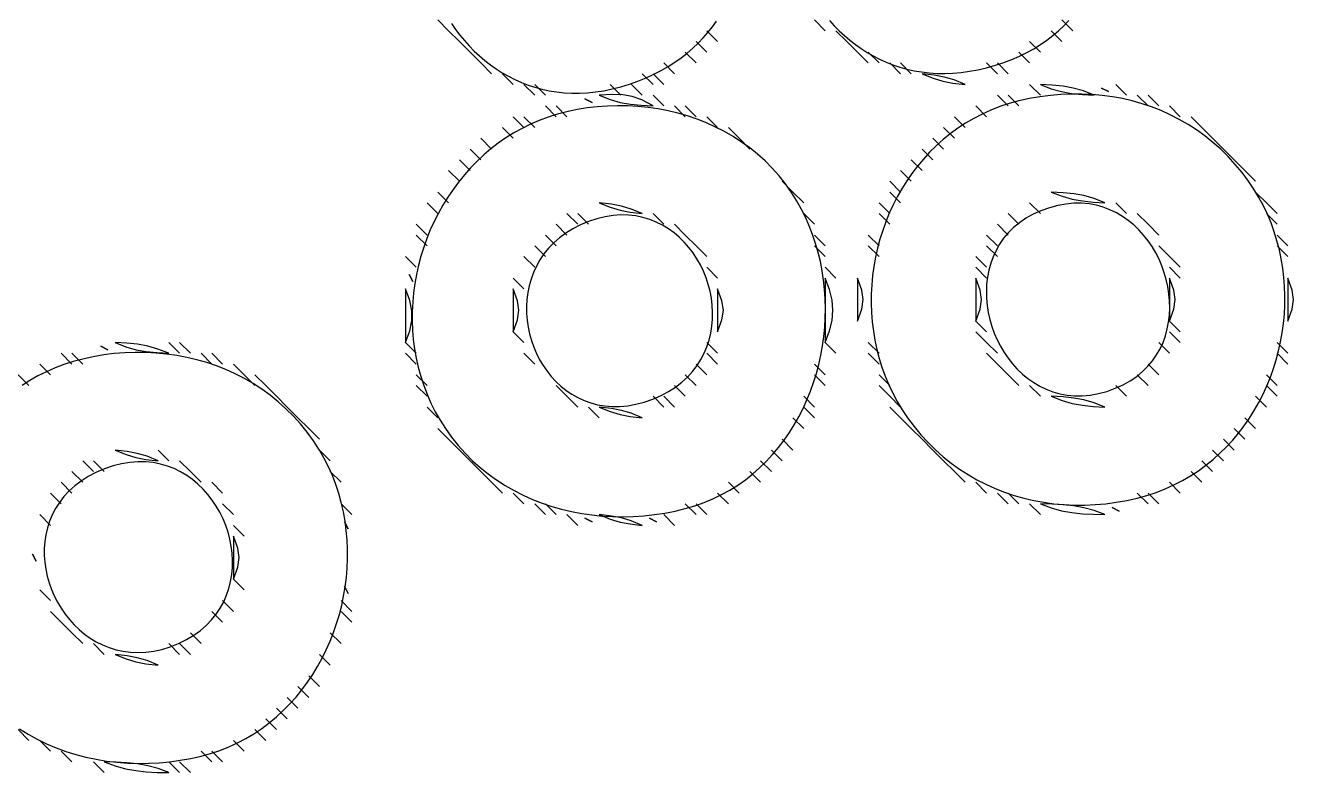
# Model space of a CAD drawing. Extents: x 0 to 750, y 0 to 750.
# Drawn here: x 305.7 to 423.5, y 463 to 532.5 of the extents above; entities that cross this region are included whole.
import ezdxf

# ---------------------------------------------------------------- set-up
doc = ezdxf.new("R2010")
doc.units = 0
for name, color, linetype in [('C19', 19, 'CONTINUOUS'), ('C250', 250, 'CONTINUOUS'), ('C251', 251, 'CONTINUOUS'), ('C252', 252, 'CONTINUOUS'), ('C253', 253, 'CONTINUOUS'), ('C254', 254, 'CONTINUOUS'), ('C27', 27, 'CONTINUOUS'), ('C29', 29, 'CONTINUOUS'), ('C37', 37, 'CONTINUOUS'), ('C47', 47, 'CONTINUOUS'), ('C59', 59, 'CONTINUOUS'), ('C7', 7, 'CONTINUOUS')]:
    doc.layers.add(name, color=color, linetype=linetype)

msp = doc.modelspace()

# ---------------------------------------------------------------- linework, layer by layer
at = {"layer": 'C19'}
msp.add_lwpolyline([(394, 509), (394, 505), (394.3994, 506.1198), (394.5326, 507), (394.3994, 507.8801), (394, 509)], dxfattribs=at)
at = {"layer": 'C250'}
for points in [[(402, 533), (403, 532), (402, 533)], [(369, 532), (370, 531), (369, 532)], [(401, 532), (402, 531), (401, 532)], [(367, 530), (368, 529), (367, 530)], [(398, 530), (399, 529), (398, 530)], [(352, 527), (353, 526), (352, 527)], [(364, 528), (365, 527), (364, 528)], [(399, 527), (400, 526), (399, 527)], [(410, 526), (411, 525), (410, 526)], [(367, 525), (368, 524), (367, 525)], [(392, 524), (393, 523), (392, 524)], [(414, 524), (415, 523), (414, 524)], [(371, 523), (372, 522), (371, 523)], [(347, 521), (348, 520), (347, 521)], [(346, 520), (347, 519), (346, 520)], [(345, 519), (346, 518), (345, 519)], [(377, 517), (378, 516), (377, 517)], [(343, 516), (344, 515), (343, 516)], [(385, 516), (386, 515), (385, 516)], [(342, 514), (343, 513), (342, 514)], [(355, 514), (356, 513), (355, 514)], [(364, 515), (365, 514), (364, 515)], [(379, 513), (380, 512), (379, 513)], [(422, 513), (423, 512), (422, 513)], [(341, 511), (342, 510), (341, 511)], [(394, 510), (395, 509), (394, 510)], [(319, 503), (320, 502), (319, 503)], [(369, 503), (370, 502), (369, 503)], [(411, 503), (412, 502), (411, 503)], [(323, 502), (324, 501), (323, 502)], [(325, 501), (326, 500), (325, 501)], [(422, 502), (423, 501), (422, 502)], [(367, 500), (368, 499), (367, 500)], [(366, 499), (367, 498), (366, 499)], [(385, 499), (386, 498), (385, 499)], [(344, 495), (345, 494), (344, 495)], [(375, 493), (376, 492), (375, 493)], [(313.015442, 491.256927), (312.2296, 490.9181), (311.5084, 490.5383), (310.8506, 490.1205), (310.2547, 489.6676), (309.7194, 489.1825), (309.2436, 488.6681), (308.8259, 488.1274), (308.4649, 487.5633), (308.1595, 486.9787), (307.9082, 486.3766), (307.7098, 485.76), (307.563, 485.1316), (307.4665, 484.4945), (307.4189, 483.8516), (307.4191, 483.2058), (307.4657, 482.5601), (307.5573, 481.9174), (307.6927, 481.2805), (307.8707, 480.6526), (308.0898, 480.0364), (308.3488, 479.4349), (308.6464, 478.8511), (308.9814, 478.2879), (309.3523, 477.7481), (309.7579, 477.2348), (310.1969, 476.7509), (310.6679, 476.2993), (311.1698, 475.8829), (311.7012, 475.5047), (312.2608, 475.1676), (312.8473, 474.8745), (313.4594, 474.6283), (314.0958, 474.4321), (314.7552, 474.2887), (315.4363, 474.201), (316.1377, 474.172), (316.8583, 474.2046), (317.5967, 474.3018), (318.3516, 474.4665), (319.1217, 474.7015), (319.9058, 475.01), (320.6439, 475.3694), (321.3186, 475.7713), (321.9313, 476.2124), (322.483, 476.6896), (322.975, 477.1995), (323.4086, 477.7392), (323.785, 478.3052), (324.1054, 478.8946), (324.3711, 479.5039), (324.5833, 480.1302), (324.7433, 480.7701), (324.8522, 481.4204), (324.9113, 482.0781), (324.9218, 482.7398), (324.885, 483.4023), (324.8022, 484.0626), (324.6744, 484.7173), (324.5031, 485.3634), (324.2894, 485.9975), (324.0345, 486.6165), (323.7397, 487.2172), (323.4062, 487.7964), (323.0353, 488.351), (322.6281, 488.8776), (322.186, 489.3731), (321.7102, 489.8344), (321.2018, 490.2582), (320.6622, 490.6413), (320.0925, 490.9805), (319.494, 491.2727), (318.868, 491.5146), (318.2156, 491.7031), (317.5381, 491.8349), (316.8368, 491.9068), (316.1128, 491.9157), (315.3675, 491.8583), (314.6019, 491.7315), (313.8175, 491.5321), (313.0154, 491.2569)], [(312, 492), (313, 491), (312, 492)], [(374, 492), (375, 491), (374, 492)], [(373, 491), (374, 490), (373, 491)], [(414, 491), (415, 490), (414, 491)], [(309, 490), (310, 489), (309, 490)], [(349, 490), (350, 489), (349, 490)], [(368, 488), (369, 487), (368, 488)], [(370, 489), (371, 488), (370, 489)], [(399, 488), (400, 487), (399, 488)], [(356, 487), (357, 486), (356, 487)], [(365, 487), (366, 486), (365, 487)], [(406.666656, 487.666656), (407.3333, 487.3333), (406.6666, 487.6666)], [(325, 485), (325, 481), (325.3994, 482.1198), (325.5326, 483), (325.3994, 483.8801), (325, 485)], [(312, 475), (313, 474), (312, 475)], [(332, 472), (333, 471), (332, 472)], [(323, 465), (324, 464), (323, 465)], [(312, 464), (313, 463), (312, 464)], [(320, 464), (321, 463), (320, 464)]]:
    msp.add_lwpolyline(points, dxfattribs=at)
at = {"layer": 'C251'}
for points in [[(368, 531), (369, 530), (368, 531)], [(348, 529), (349, 528), (348, 529)], [(386, 529), (387, 528), (386, 529)], [(359, 526), (360.0107, 525.6052), (360.9585, 525.3367), (361.9009, 525.1654), (362.8956, 525.0628), (364, 525), (362.961, 525.5601), (362.0643, 525.8965), (361.1872, 526.0528), (360.2067, 526.0727), (359, 526)], [(396, 526), (397, 525), (396, 526)], [(405.666656, 526.666687), (406.3333, 526.3333), (405.6666, 526.6667)], [(354, 525), (355, 524), (354, 525)], [(357.666656, 525.666687), (358.3333, 525.3333), (357.6666, 525.6667)], [(412, 525), (413, 524), (412, 525)], [(369, 524), (370, 523), (369, 524)], [(387, 519), (388, 518), (387, 519)], [(419, 519), (420, 518), (419, 519)], [(400.043976, 515.256958), (399.3209, 514.9307), (398.6578, 514.56), (398.0536, 514.1478), (397.5072, 513.6972), (397.0173, 513.2116), (396.583, 512.694), (396.2031, 512.1477), (395.8765, 511.5758), (395.6021, 510.9814), (395.3788, 510.3678), (395.2056, 509.7381), (395.0811, 509.0955), (395.0045, 508.4431), (394.9746, 507.7842), (394.9902, 507.1219), (395.0503, 506.4594), (395.1537, 505.7998), (395.2994, 505.1464), (395.4863, 504.5023), (395.7131, 503.8706), (395.979, 503.2546), (396.2826, 502.6574), (396.623, 502.0822), (396.9989, 501.5322), (397.4094, 501.0105), (397.8533, 500.5203), (398.3295, 500.0648), (398.8369, 499.6471), (399.3744, 499.2705), (399.9408, 498.9381), (400.5351, 498.653), (401.1562, 498.4185), (401.803, 498.2378), (402.4743, 498.1139), (403.1691, 498.05), (403.8862, 498.0495), (404.6245, 498.1153), (405.383, 498.2507), (406.1605, 498.4589), (406.956, 498.743), (407.6789, 499.0691), (408.342, 499.4398), (408.9462, 499.8521), (409.4926, 500.3026), (409.9825, 500.7882), (410.4168, 501.3058), (410.7967, 501.8521), (411.1233, 502.4241), (411.3976, 503.0185), (411.6209, 503.6321), (411.7942, 504.2618), (411.9186, 504.9044), (411.9952, 505.5568), (412.0252, 506.2157), (412.0096, 506.878), (411.9495, 507.5405), (411.846, 508.2001), (411.7003, 508.8535), (411.5135, 509.4976), (411.2866, 510.1293), (411.0208, 510.7453), (410.7172, 511.3425), (410.3768, 511.9177), (410.0008, 512.4677), (409.5904, 512.9894), (409.1465, 513.4796), (408.6703, 513.9351), (408.1629, 514.3527), (407.6254, 514.7294), (407.059, 515.0618), (406.4646, 515.3468), (405.8436, 515.5813), (405.1968, 515.7621), (404.5255, 515.886), (403.8307, 515.9498), (403.1136, 515.9504), (402.3753, 515.8845), (401.6168, 515.7491), (400.8393, 515.541), (400.0439, 515.2569)], [(399, 516), (400, 515), (399, 516)], [(407, 516), (408, 515), (407, 516)], [(378, 515), (379, 514), (378, 515)], [(367, 513), (368, 512), (367, 513)], [(384, 513), (385, 512), (384, 513)], [(369, 510), (370, 509), (369, 510)], [(412, 510), (413, 509), (412, 510)], [(351, 508), (351, 504), (351.3994, 505.1199), (351.5326, 506), (351.3994, 506.8801), (351, 508)], [(394, 505), (395, 504), (394, 505)], [(412, 505), (413, 504), (412, 505)], [(312.666656, 502.666656), (313.3333, 502.3333), (312.6666, 502.6666)], [(309, 502), (310, 501), (309, 502)], [(341, 502), (342, 501), (341, 502)], [(352, 502), (353, 501), (352, 502)], [(368, 501), (369, 500), (368, 501)], [(384, 502), (385, 501), (384, 502)], [(305, 500), (306, 499), (305, 500)], [(379, 500), (380, 499), (379, 500)], [(328, 499), (329, 498), (328, 499)], [(342, 499), (343, 498), (342, 499)], [(399, 499), (400, 498), (399, 499)], [(407, 499), (408, 498), (407, 499)], [(343, 497), (344, 496), (343, 497)], [(359, 497), (360.0233, 496.58), (360.9328, 496.3091), (361.8758, 496.1336), (363, 496), (361.9765, 496.4199), (361.0671, 496.6908), (360.1241, 496.8663), (359, 497)], [(331, 496), (332, 495), (331, 496)], [(419, 496), (420, 495), (419, 496)], [(345, 494), (346, 493), (345, 494)], [(333, 493), (334, 492), (333, 493)], [(310, 491), (311, 490), (310, 491)], [(334, 491), (335, 490), (334, 491)], [(348, 491), (349, 490), (348, 491)], [(392, 491), (393, 490), (392, 491)], [(412, 490), (413, 489), (412, 490)], [(324, 488), (325, 487), (324, 488)], [(335, 488), (336, 487), (335, 488)], [(351, 489), (352, 488), (351, 489)], [(353, 488), (354, 487), (353, 488)], [(396, 489), (397, 488), (396, 489)], [(410, 489), (411, 488), (410, 489)], [(307, 487), (308, 486), (307, 487)], [(363.666656, 486.666656), (364.3333, 486.3333), (363.6666, 486.6666)], [(307, 480), (308, 479), (307, 480)], [(324, 479), (325, 478), (324, 479)], [(335, 479), (336, 478), (335, 479)], [(309, 477), (310, 476), (309, 477)], [(334, 476), (335, 475), (334, 476)], [(331, 471), (332, 470), (331, 471)], [(328, 468), (329, 467), (328, 468)], [(305, 467), (306, 466), (305, 467)], [(325, 466), (326, 465), (325, 466)], [(319, 464), (320, 463), (319, 464)]]:
    msp.add_lwpolyline(points, dxfattribs=at)
at = {"layer": 'C252'}
for points in [[(344, 533), (345, 532), (344, 533)], [(382, 531), (383, 530), (382, 531)], [(347, 530), (348, 529), (347, 530)], [(395, 529), (396, 528), (395, 529)], [(350, 528), (351, 527), (350, 528)], [(353, 527), (354, 526), (353, 527)], [(394, 525), (395, 524), (394, 525)], [(350, 523), (351, 522), (350, 523)], [(391, 523), (392, 522), (391, 523)], [(415, 523), (416, 522), (415, 523)], [(418, 520), (419, 519), (418, 520)], [(401, 517), (402.0107, 516.6052), (402.9585, 516.3367), (403.9009, 516.1654), (404.8956, 516.0628), (406, 516), (404.9892, 516.3946), (404.0414, 516.6632), (403.0989, 516.8344), (402.1043, 516.9371), (401, 517)], [(359, 516), (360.0233, 515.58), (360.9327, 515.309), (361.8758, 515.1335), (363, 515), (361.9766, 515.4199), (361.0672, 515.6908), (360.1241, 515.8663), (359, 516)], [(366, 514), (367, 513), (366, 514)], [(396, 514), (397, 513), (396, 514)], [(410, 514), (411, 513), (410, 514)], [(368, 512), (369, 511), (368, 512)], [(422, 512), (423, 511), (422, 512)], [(352, 511), (353, 510), (352, 511)], [(380, 509), (380, 503), (380.3962, 504.0792), (380.634, 505.0634), (380.7133, 506), (380.634, 506.9366), (380.3962, 507.9207), (380, 509)], [(314, 503), (315.0107, 502.6053), (315.9585, 502.3367), (316.9009, 502.1655), (317.8956, 502.0628), (319, 502), (317.9892, 502.3946), (317.0414, 502.6632), (316.0989, 502.8344), (315.1043, 502.9371), (314, 503)], [(341, 503), (342, 502), (341, 503)], [(422, 503), (423, 502), (422, 503)], [(307, 501), (308, 500), (307, 501)], [(322, 502), (323, 501), (322, 502)], [(329, 498), (330, 497), (329, 498)], [(356, 498), (357, 497), (356, 498)], [(330, 497), (331, 496), (330, 497)], [(377, 496), (378, 495), (377, 496)], [(387, 496), (388, 495), (387, 496)], [(314, 493), (315.0233, 492.58), (315.9328, 492.3091), (316.8758, 492.1336), (318, 492), (316.9765, 492.4199), (316.0671, 492.6908), (315.1241, 492.8663), (314, 493)], [(346, 493), (347, 492), (346, 493)], [(320, 492), (321, 491), (320, 492)], [(347, 492), (348, 491), (347, 492)], [(415, 492), (416, 491), (415, 492)], [(394, 490), (395, 489), (394, 490)], [(308, 489), (309, 488), (308, 489)], [(335.333344, 480.333344), (335.6666, 479.6666), (335.3333, 480.3333)], [(308, 478), (309, 477), (308, 478)], [(310, 476), (311, 475), (310, 476)], [(320, 475), (321, 474), (320, 475)], [(314, 474), (315.0233, 473.58), (315.9328, 473.3091), (316.8758, 473.1336), (318, 473), (316.9765, 473.4199), (316.0671, 473.6908), (315.1241, 473.8663), (314, 474)], [(333, 474), (334, 473), (333, 474)], [(330, 470), (331, 469), (330, 470)], [(329, 469), (330, 468), (329, 469)], [(309, 465), (310, 464), (309, 465)]]:
    msp.add_lwpolyline(points, dxfattribs=at)
at = {"layer": 'C253'}
for points in [[(345, 532), (346, 531), (345, 532)], [(381, 532), (382, 531), (381, 532)], [(346, 531), (347, 530), (346, 531)], [(399, 531), (400, 530), (399, 531)], [(384, 530), (385, 529), (384, 530)], [(365, 529), (366, 528), (365, 529)], [(387, 529), (388, 528), (387, 529)], [(360, 527), (361, 526), (360, 527)], [(400, 527), (401.0107, 526.6052), (401.9585, 526.3367), (402.901, 526.1654), (403.8956, 526.0628), (405, 526), (403.9892, 526.3946), (403.0413, 526.6632), (402.0989, 526.8344), (401.1043, 526.9371), (400, 527)], [(397, 526), (398, 525), (397, 526)], [(409, 526), (410, 525), (409, 526)], [(366, 525), (367, 524), (366, 525)], [(352, 524), (353, 523), (352, 524)], [(372, 522), (373, 521), (372, 522)], [(390, 522), (391, 521), (390, 522)], [(416, 522), (417, 521), (416, 522)], [(417, 521), (418, 520), (417, 521)], [(388, 520), (389, 519), (388, 520)], [(376, 518), (377, 517), (376, 518)], [(344, 517), (345, 516), (344, 517)], [(386, 517), (387, 516), (386, 517)], [(420, 517), (421, 516), (420, 517)], [(356, 515), (357, 514), (356, 515)], [(385, 515), (386, 514), (385, 515)], [(397, 515), (398, 514), (397, 515)], [(409, 515), (410, 514), (409, 515)], [(421, 515), (422, 514), (421, 515)], [(342, 513), (343, 512), (342, 513)], [(395, 513), (396, 512), (395, 513)], [(379, 512), (380, 511), (379, 512)], [(384, 512), (385, 511), (384, 512)], [(394, 511), (395, 510), (394, 511)], [(412, 511), (413, 510), (412, 511)], [(341.333344, 509.333344), (341.6666, 508.6666), (341.3333, 509.3333)], [(351, 509), (352, 508), (351, 509)], [(370, 508), (370, 504), (370.3994, 505.1198), (370.5326, 506), (370.3994, 506.8801), (370, 508)], [(351, 504), (352, 503), (351, 504)], [(394, 504), (395, 503), (394, 504)], [(412, 504), (413, 503), (412, 504)], [(384, 503), (385, 502), (384, 503)], [(310, 502), (311, 501), (310, 502)], [(379, 501), (380, 500), (379, 501)], [(396, 501), (397, 500), (396, 501)], [(410, 501), (411, 500), (410, 501)], [(326, 500), (327, 499), (326, 500)], [(385, 500), (386, 499), (385, 500)], [(397, 500), (398, 499), (397, 500)], [(409, 500), (410, 499), (409, 500)], [(421, 500), (422, 499), (421, 500)], [(365, 498), (366, 497), (365, 498)], [(378, 498), (379, 497), (378, 498)], [(401, 498), (402.0107, 497.6052), (402.9585, 497.3367), (403.9009, 497.1654), (404.8956, 497.0628), (406, 497), (404.9892, 497.3946), (404.0414, 497.6632), (403.0989, 497.8344), (402.1043, 497.9371), (401, 498)], [(420, 498), (421, 497), (420, 498)], [(358, 497), (359, 496), (358, 497)], [(388, 495), (389, 494), (388, 495)], [(417, 494), (418, 493), (417, 494)], [(418, 495), (419, 494), (418, 495)], [(390, 493), (391, 492), (390, 493)], [(416, 493), (417, 492), (416, 493)], [(311, 492), (312, 491), (311, 492)], [(391, 492), (392, 491), (391, 492)], [(371, 490), (372, 489), (371, 490)], [(367, 488), (368, 487), (367, 488)], [(400, 488), (401.0005, 487.6256), (401.9669, 487.3626), (402.9247, 487.1898), (403.8991, 487.0859), (404.9158, 487.0297), (406, 487), (404.9994, 487.3743), (404.033, 487.6373), (403.0752, 487.8101), (402.1007, 487.914), (401.0841, 487.9702), (400, 488)], [(409, 489), (410, 488), (409, 489)], [(325, 486), (326, 485), (325, 486)], [(335.333344, 486.333344), (335.6666, 485.6666), (335.3333, 486.3333)], [(357.666656, 486.666656), (358.3333, 486.3333), (357.6666, 486.6666)], [(325, 481), (326, 480), (325, 481)], [(307, 466), (308, 465), (307, 466)], [(322, 465), (323, 464), (322, 465)], [(313, 464), (314.0005, 463.6256), (314.9669, 463.3626), (315.9247, 463.1898), (316.8992, 463.0859), (317.9158, 463.0297), (319, 463), (317.9994, 463.3743), (317.033, 463.6373), (316.0752, 463.8101), (315.1007, 463.914), (314.0841, 463.9702), (313, 464)]]:
    msp.add_lwpolyline(points, dxfattribs=at)
at = {"layer": 'C254'}
for points in [[(363, 528), (364, 527), (363, 528)], [(355, 525), (356, 524), (355, 525)], [(389, 521), (390, 520), (389, 521)], [(341, 508), (341, 503), (341.3983, 504.1047), (341.5975, 505.0523), (341.5975, 505.9475), (341.3983, 506.8952), (341, 508)], [(369, 502), (370, 501), (369, 502)], [(395, 502), (396, 501), (395, 502)], [(342, 500), (343, 499), (342, 500)], [(386, 498), (387, 497), (386, 498)], [(389, 494), (390, 493), (389, 494)], [(318, 493), (319, 492), (318, 493)], [(323, 490), (324, 489), (323, 490)], [(354, 488), (355, 487), (354, 488)], [(397, 489), (398, 488), (397, 489)], [(359, 487), (360.0233, 486.58), (360.9328, 486.3091), (361.8758, 486.1336), (363, 486), (361.9765, 486.4199), (361.0671, 486.6908), (360.1241, 486.8663), (359, 487)], [(306.333344, 483.333344), (306.6666, 482.6666), (306.3333, 483.3333)]]:
    msp.add_lwpolyline(points, dxfattribs=at)
at = {"layer": 'C27'}
for points in [[(362, 527), (363, 526), (362, 527)], [(386, 518), (387, 517), (386, 518)], [(395, 512), (396, 511), (395, 512)], [(378, 497), (379, 496), (378, 497)], [(386, 497), (387, 496), (386, 497)], [(323, 478), (324, 477), (323, 478)]]:
    msp.add_lwpolyline(points, dxfattribs=at)
at = {"layer": 'C29'}
msp.add_lwpolyline([(412, 509), (412, 505), (412.3994, 506.1198), (412.5326, 507), (412.3994, 507.8801), (412, 509)], dxfattribs=at)
at = {"layer": 'C37'}
for points in [[(383, 530), (384, 529), (383, 530)], [(407, 527), (408, 526), (407, 527)], [(351, 524), (352, 523), (351, 524)], [(348, 522), (349, 521), (348, 522)], [(421, 516), (422, 515), (421, 516)], [(411, 512), (412, 511), (411, 512)], [(383, 509), (383, 505), (383.3994, 506.1198), (383.5326, 507), (383.3994, 507.8801), (383, 509)], [(320, 503), (321, 502), (320, 503)], [(421, 499), (422, 498), (421, 499)], [(364, 498), (365, 497), (364, 498)], [(376, 494), (377, 493), (376, 494)], [(321, 491), (322, 490), (321, 491)], [(319, 475), (320, 474), (319, 475)], [(321, 476), (322, 475), (321, 476)], [(327, 467), (328, 466), (327, 467)]]:
    msp.add_lwpolyline(points, dxfattribs=at)
at = {"layer": 'C47'}
for points in [[(396, 529), (397, 528), (396, 529)], [(358.004639, 514.253845), (357.243, 513.9349), (356.5396, 513.5738), (355.8933, 513.1732), (355.3033, 512.7362), (354.7684, 512.2657), (354.2878, 511.7646), (353.8604, 511.2359), (353.4853, 510.6824), (353.1614, 510.1071), (352.8878, 509.513), (352.6635, 508.903), (352.4875, 508.2799), (352.3589, 507.6468), (352.2766, 507.0066), (352.2397, 506.3622), (352.2472, 505.7165), (352.2981, 505.0725), (352.3914, 504.4331), (352.5261, 503.8012), (352.7013, 503.1798), (352.916, 502.5718), (353.1692, 501.9802), (353.4598, 501.4078), (353.787, 500.8576), (354.1497, 500.3325), (354.547, 499.8355), (354.9779, 499.3696), (355.4413, 498.9375), (355.9364, 498.5423), (356.462, 498.1869), (357.0173, 497.8742), (357.6013, 497.6072), (358.213, 497.3888), (358.8513, 497.222), (359.5154, 497.1095), (360.2041, 497.0545), (360.9166, 497.0598), (361.6519, 497.1284), (362.409, 497.2631), (363.1868, 497.467), (363.9845, 497.743), (364.7485, 498.0736), (365.4513, 498.4472), (366.094, 498.8606), (366.6777, 499.3107), (367.2037, 499.7946), (367.6729, 500.3092), (368.0865, 500.8513), (368.4458, 501.4181), (368.7517, 502.0063), (369.0056, 502.613), (369.2084, 503.2351), (369.3613, 503.8695), (369.4655, 504.5132), (369.522, 505.1632), (369.5321, 505.8164), (369.4969, 506.4697), (369.4175, 507.1201), (369.295, 507.7645), (369.1306, 508.3999), (368.9254, 509.0233), (368.6805, 509.6315), (368.3971, 510.2215), (368.0764, 510.7904), (367.7194, 511.3349), (367.3273, 511.8521), (366.9012, 512.3389), (366.4422, 512.7922), (365.9516, 513.2091), (365.4304, 513.5864), (364.8798, 513.9211), (364.3008, 514.2102), (363.6947, 514.4506), (363.0626, 514.6392), (362.4056, 514.773), (361.7249, 514.8489), (361.0215, 514.8639), (360.2966, 514.815), (359.5514, 514.699), (358.787, 514.5129), (358.0046, 514.2538)], [(357, 515), (358, 514), (357, 515)], [(353, 512), (354, 511), (353, 512)], [(380, 503), (381, 502), (380, 503)], [(395, 503), (396, 502), (395, 503)], [(332, 495), (333, 494), (332, 495)]]:
    msp.add_lwpolyline(points, dxfattribs=at)
at = {"layer": 'C59'}
for points in [[(379, 533), (380, 532), (379, 533)], [(389, 528), (390.0233, 527.58), (390.9328, 527.309), (391.8758, 527.1335), (393, 527), (391.9765, 527.4199), (391.0671, 527.6908), (390.1241, 527.8663), (389, 528)], [(364, 526), (365, 525), (364, 526)], [(354, 513), (355, 512), (354, 513)], [(380, 510), (381, 509), (380, 510)], [(423, 509), (423, 505), (423.3994, 506.1198), (423.5326, 506.9999), (423.3994, 507.88), (423, 509)], [(327, 500), (328, 499), (327, 500)], [(355, 499), (356, 498), (355, 499)], [(335, 478), (336, 477), (335, 478)]]:
    msp.add_lwpolyline(points, dxfattribs=at)
at = {"layer": 'C7'}
for points in [[(345.26, 532.6653), (345.6454, 532.1185), (346.0512, 531.5886), (346.477, 531.0768), (346.9225, 530.5839), (347.3872, 530.1113), (347.871, 529.66), (348.3733, 529.231), (348.894, 528.8255), (349.4326, 528.4445), (349.9888, 528.0892), (350.5622, 527.7607), (351.1526, 527.46), (351.7595, 527.1883), (352.3826, 526.9467), (353.0216, 526.7361), (353.6761, 526.5579), (354.3458, 526.413), (355.0304, 526.3025), (355.7295, 526.2275), (356.4427, 526.1892), (357.1697, 526.1886), (357.9102, 526.2269), (358.6638, 526.305), (359.4302, 526.4242), (360.209, 526.5855), (361, 526.7901), (361.815, 527.04), (362.5971, 527.3163), (363.3463, 527.6181), (364.0631, 527.9445), (364.7477, 528.2944), (365.4004, 528.667), (366.0216, 529.0614), (366.6114, 529.4765), (367.1702, 529.9116), (367.6983, 530.3655), (368.1961, 530.8375), (368.6637, 531.3265), (369.1015, 531.8317), (369.5098, 532.3521), (369.8888, 532.8867)], [(380.404, 532.9464), (380.8452, 532.4584), (381.3059, 531.9899), (381.7859, 531.5422), (382.285, 531.1162), (382.8027, 530.7129), (383.3389, 530.3335), (383.8933, 529.979), (384.4655, 529.6505), (385.0553, 529.3489), (385.6625, 529.0755), (386.2866, 528.8312), (386.9275, 528.6171), (387.5848, 528.4343), (388.2583, 528.2838), (388.9476, 528.1666), (389.6526, 528.084), (390.3728, 528.0368), (391.1081, 528.0262), (391.8581, 528.0531), (392.6226, 528.1188), (393.4013, 528.2242), (394.1938, 528.3705), (395, 528.5586), (395.8104, 528.786), (396.5884, 529.0417), (397.3341, 529.3247), (398.0479, 529.634), (398.7299, 529.9686), (399.3806, 530.3275), (400.0001, 530.7098), (400.5886, 531.1144), (401.1466, 531.5403), (401.6742, 531.9867), (402.1716, 532.4524), (402.6393, 532.9365)], [(398, 525.466797), (397.1061, 525.2242), (396.2392, 524.939), (395.3994, 524.6125), (394.5872, 524.2462), (393.803, 523.8416), (393.047, 523.4004), (392.3196, 522.924), (391.6213, 522.4139), (390.9522, 521.8718), (390.3129, 521.2991), (389.7036, 520.6973), (389.1246, 520.0681), (388.5765, 519.4129), (388.0594, 518.7332), (387.5739, 518.0306), (387.1201, 517.3067), (386.6985, 516.5629), (386.3094, 515.8008), (385.9532, 515.0219), (385.6302, 514.2278), (385.3408, 513.42), (385.0854, 512.6), (384.8642, 511.7694), (384.6777, 510.9296), (384.5262, 510.0823), (384.41, 509.229), (384.3296, 508.3711), (384.2852, 507.5102), (384.2773, 506.6479), (384.3061, 505.7857), (384.372, 504.9251), (384.4754, 504.0676), (384.6167, 503.2149), (384.7961, 502.3683), (385.0141, 501.5295), (385.271, 500.7), (385.5671, 499.8813), (385.9028, 499.075), (386.2785, 498.2825), (386.6945, 497.5055), (387.1512, 496.7454), (387.6489, 496.0038), (388.2526, 495.1951), (388.8877, 494.4286), (389.5529, 493.7041), (390.2467, 493.0219), (390.9678, 492.3819), (391.7148, 491.7842), (392.4863, 491.2288), (393.2809, 490.7158), (394.0974, 490.2453), (394.9342, 489.8172), (395.7901, 489.4318), (396.6636, 489.0889), (397.5534, 488.7887), (398.4581, 488.5312), (399.3764, 488.3165), (400.3067, 488.1446), (401.2479, 488.0155), (402.1984, 487.9294), (403.157, 487.8863), (404.1222, 487.8862), (405.0927, 487.9292), (406.0671, 488.0153), (407.044, 488.1446), (408.0221, 488.3172), (409, 488.5331), (409.8938, 488.7755), (410.7607, 489.0607), (411.6005, 489.3873), (412.4126, 489.7536), (413.1969, 490.1581), (413.9529, 490.5993), (414.6802, 491.0758), (415.3786, 491.5858), (416.0476, 492.128), (416.687, 492.7007), (417.2963, 493.3024), (417.8752, 493.9317), (418.4234, 494.5869), (418.9404, 495.2666), (419.426, 495.9692), (419.8798, 496.6931), (420.3014, 497.4369), (420.6905, 498.199), (421.0467, 498.9778), (421.3696, 499.772), (421.659, 500.5798), (421.9145, 501.3998), (422.1356, 502.2304), (422.3221, 503.0702), (422.4736, 503.9175), (422.5898, 504.7708), (422.6702, 505.6287), (422.7146, 506.4896), (422.7226, 507.3519), (422.6938, 508.2141), (422.6278, 509.0747), (422.5244, 509.9322), (422.3832, 510.7849), (422.2037, 511.6315), (421.9858, 512.4703), (421.7289, 513.2998), (421.4327, 514.1185), (421.097, 514.9248), (420.7213, 515.7173), (420.3053, 516.4943), (419.8486, 517.2544), (419.351, 517.9961), (418.7472, 518.8047), (418.1121, 519.5713), (417.4469, 520.2957), (416.7531, 520.9779), (416.032, 521.618), (415.2851, 522.2157), (414.5135, 522.771), (413.7189, 523.284), (412.9024, 523.7546), (412.0656, 524.1826), (411.2097, 524.5681), (410.3362, 524.9109), (409.4464, 525.2111), (408.5417, 525.4686), (407.6235, 525.6833), (406.6931, 525.8552), (405.752, 525.9843), (404.8014, 526.0704), (403.8429, 526.1135), (402.8777, 526.1136), (401.9072, 526.0706), (400.9328, 525.9845), (399.9559, 525.8552), (398.9778, 525.6826), (398, 525.4668)], [(376.8665, 516.9598), (376.306, 517.7521), (375.7081, 518.5037), (375.0746, 519.2145), (374.4073, 519.8844), (373.7083, 520.5135), (372.9793, 521.1016), (372.2224, 521.6489), (371.4395, 522.1552), (370.6325, 522.6205), (369.8032, 523.0448), (368.9536, 523.428), (368.0856, 523.7702), (367.2012, 524.0714), (366.3022, 524.3314), (365.3906, 524.5503), (364.4682, 524.728), (363.537, 524.8645), (362.5989, 524.9598), (361.6558, 525.0139), (360.7097, 525.0267), (359.7624, 524.9982), (358.8159, 524.9283), (357.872, 524.8172), (356.9327, 524.6646), (356, 524.4707)], [(356, 524.470703), (355.1196, 524.2428), (354.2617, 523.9722), (353.427, 523.6604), (352.616, 523.3089), (351.8291, 522.919), (351.067, 522.4924), (350.3302, 522.0303), (349.6192, 521.5344), (348.9346, 521.0061), (348.277, 520.4468), (347.6468, 519.8581), (347.0446, 519.2413), (346.4709, 518.598), (345.9264, 517.9297), (345.4115, 517.2377), (344.9268, 516.5236), (344.4728, 515.7889), (344.0501, 515.035), (343.6593, 514.2633), (343.3008, 513.4754), (342.9752, 512.6727), (342.683, 511.8567), (342.4248, 511.0288), (342.2012, 510.1906), (342.0127, 509.3435), (341.8598, 508.4889), (341.7431, 507.6284), (341.6631, 506.7634), (341.6203, 505.8953), (341.6154, 505.0257), (341.6488, 504.156), (341.7211, 503.2877), (341.8328, 502.4222), (341.9845, 501.5611), (342.1768, 500.7057), (342.4101, 499.8576), (342.685, 499.0183), (343.0021, 498.1891), (343.3619, 497.3716), (343.7649, 496.5672), (344.2117, 495.7774), (344.7029, 495.0038), (345.281, 494.1923), (345.8962, 493.4237), (346.5467, 492.6978), (347.2306, 492.0145), (347.9461, 491.3737), (348.6914, 490.7753), (349.4646, 490.2192), (350.2638, 489.7053), (351.0872, 489.2335), (351.9329, 488.8037), (352.7992, 488.4158), (353.6841, 488.0697), (354.5859, 487.7654), (355.5026, 487.5026), (356.4325, 487.2813), (357.3736, 487.1014), (358.3242, 486.9628), (359.2824, 486.8655), (360.2464, 486.8092), (361.2142, 486.7939), (362.1841, 486.8196), (363.1542, 486.886), (364.1227, 486.9931), (365.0877, 487.1409), (366.0474, 487.3291), (367, 487.5578), (367.8859, 487.8167), (368.7429, 488.1201), (369.5706, 488.4662), (370.3688, 488.8534), (371.1372, 489.28), (371.8756, 489.7444), (372.5838, 490.2449), (373.2614, 490.7799), (373.9083, 491.3478), (374.5242, 491.9468), (375.1088, 492.5753), (375.6619, 493.2316), (376.1832, 493.9142), (376.6725, 494.6213), (377.1295, 495.3514), (377.554, 496.1027), (377.9458, 496.8736), (378.3045, 497.6625), (378.63, 498.4676), (378.9219, 499.2874), (379.1801, 500.1202), (379.4043, 500.9643), (379.5942, 501.8181), (379.7495, 502.68), (379.8701, 503.5482), (379.9557, 504.4212), (380.006, 505.2972), (380.0208, 506.1747), (379.9998, 507.052), (379.9428, 507.9273), (379.8495, 508.7992), (379.7197, 509.6658), (379.5531, 510.5257), (379.3495, 511.377), (379.1086, 512.2182), (378.8302, 513.0476), (378.514, 513.8635), (378.1598, 514.6644), (377.7673, 515.4485), (377.3363, 516.2142), (376.8665, 516.9599)], [(305.1075, 467.0771), (305.9292, 466.5676), (306.7752, 466.103), (307.6436, 465.6829), (308.5324, 465.3072), (309.4395, 464.9755), (310.363, 464.6874), (311.3009, 464.4428), (312.2513, 464.2413), (313.2121, 464.0826), (314.1813, 463.9664), (315.1569, 463.8925), (316.137, 463.8606), (317.1196, 463.8702), (318.1027, 463.9213), (319.0842, 464.0134), (320.0623, 464.1462), (321.0349, 464.3195), (322, 464.5331), (322.8847, 464.7742), (323.7437, 465.0604), (324.5766, 465.39), (325.3829, 465.7612), (326.1621, 466.1725), (326.9139, 466.6222), (327.6378, 467.1087), (328.3333, 467.6303), (329, 468.1853), (329.6375, 468.7722), (330.2453, 469.3892), (330.823, 470.0347), (331.3702, 470.7071), (331.8863, 471.4048), (332.3711, 472.126), (332.824, 472.8691), (333.2445, 473.6325), (333.6324, 474.4145), (333.987, 475.2135), (334.3081, 476.0279), (334.595, 476.8559), (334.8475, 477.696), (335.065, 478.5464), (335.2472, 479.4056), (335.3935, 480.2719), (335.5036, 481.1436), (335.5769, 482.0191), (335.6132, 482.8968), (335.6118, 483.7749), (335.5725, 484.6519), (335.4947, 485.5261), (335.378, 486.3959), (335.2219, 487.2596), (335.0261, 488.1155), (334.7901, 488.962), (334.5134, 489.7975), (334.1957, 490.6203), (333.8364, 491.4287), (333.4351, 492.2212), (332.9915, 492.9961), (332.441, 493.8501), (331.8535, 494.6624), (331.2307, 495.433), (330.5743, 496.1619), (329.8859, 496.8488), (329.1672, 497.4938), (328.4199, 498.0967), (327.6456, 498.6576), (326.846, 499.1763), (326.0228, 499.6527), (325.1776, 500.0868), (324.3121, 500.4785), (323.428, 500.8277), (322.527, 501.1343), (321.6107, 501.3983), (320.6807, 501.6197), (319.7388, 501.7982), (318.7867, 501.9339), (317.8259, 502.0266), (316.8582, 502.0764), (315.8853, 502.083), (314.9087, 502.0466), (313.9303, 501.9668), (312.9515, 501.8438), (311.9742, 501.6774), (311, 501.4676)], [(311, 501.46759), (310.1158, 501.233), (309.2571, 500.9578), (308.4242, 500.6434), (307.6175, 500.291), (306.8372, 499.9021), (306.0838, 499.478), (305.3576, 499.0202)]]:
    msp.add_lwpolyline(points, dxfattribs=at)

doc.saveas('drawing.dxf')
